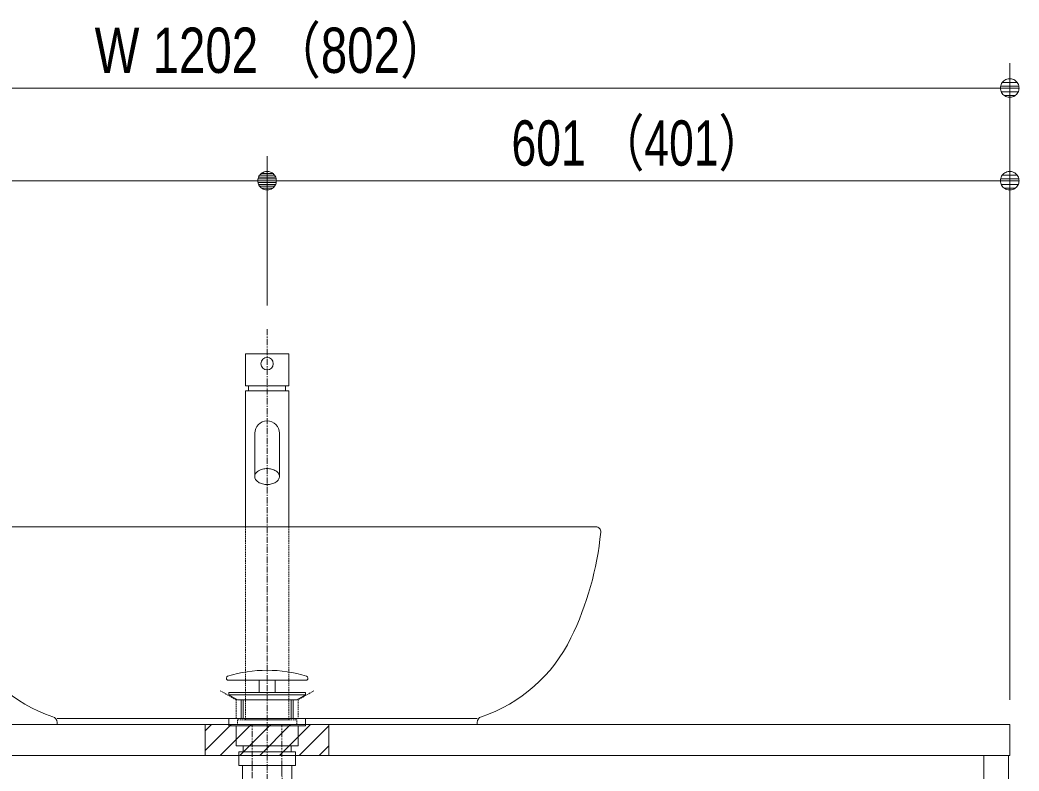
# Model space of a CAD drawing. Units: millimetres, scale not verified. Extents: x -6062 to 6062, y -3045 to 3045.
# Drawn here: x -4922 to -4114, y -1418 to -810 of the extents above; entities that cross this region are included whole.
import ezdxf
from ezdxf.enums import TextEntityAlignment as Align

# ---------------------------------------------------------------- set-up
doc = ezdxf.new("R2010")
doc.units = ezdxf.units.MM
doc.header["$LTSCALE"] = 20
doc.linetypes.add('CHAIN1', pattern=[8, 5, -1, 1, -1])
doc.linetypes.add('DASHED1', pattern=[1.8, 1.2, -0.6])
for name, color, linetype, lineweight in [('0-1_5ボウル・キャビネット', 7, 'Continuous', 9), ('0-2_2寸法-1', 7, 'Continuous', 9), ('0-3_0', 7, 'Continuous', 9), ('0-5_4給排水', 7, 'Continuous', 9)]:
    doc.layers.add(name, color=color, linetype=linetype, lineweight=lineweight)
doc.styles.add('ＭＳ Ｐゴシック', font='')
doc.styles.get('ＭＳ Ｐゴシック').set_extended_font_data('MS PGothic')

# ---------------------------------------------------------------- blocks, each defined once
blk = doc.blocks.new('_Dot')
at = {"layer": '0-3_0'}
for p, q in [((-10, 0), (-20, 0)), ((9.78, 2), (-9.78, 2)), ((7.99, 6), (-7.99, 6)), ((9.16, -3.98), (-9.16, -3.98)), ((6, -7.98), (-6, -7.98))]:
    blk.add_line(p, q, dxfattribs=at)
for points in [[(10, 0), (9.92, 1.25), (9.69, 2.49), (9.3, 3.68), (8.76, 4.82), (8.09, 5.88), (7.29, 6.85), (6.37, 7.71), (5.36, 8.44), (4.26, 9.05), (3.09, 9.51), (1.87, 9.82), (0.63, 9.98), (-0.63, 9.98), (-1.87, 9.82), (-3.09, 9.51), (-4.26, 9.05), (-5.36, 8.44), (-6.37, 7.71), (-7.29, 6.85), (-8.09, 5.88), (-8.76, 4.82), (-9.3, 3.68), (-9.69, 2.49), (-9.92, 1.25), (-10, 0), (0, 0)], [(-10, 0), (-9.92, -1.25), (-9.69, -2.49), (-9.3, -3.68), (-8.76, -4.82), (-8.09, -5.88), (-7.29, -6.85), (-6.37, -7.71), (-5.36, -8.44), (-4.26, -9.05), (-3.09, -9.51), (-1.87, -9.82), (-0.63, -9.98), (0.63, -9.98), (1.87, -9.82), (3.09, -9.51), (4.26, -9.05), (5.36, -8.44), (6.37, -7.71), (7.29, -6.85), (8.09, -5.88), (8.76, -4.82), (9.3, -3.68), (9.69, -2.49), (9.92, -1.25), (10, 0), (0, 0)]]:
    blk.add_lwpolyline(points, close=True, dxfattribs=at)
blk = doc.blocks.new('グループ-40')
at = {"layer": '0-5_4給排水'}
for p, q in [((-59000, -22120), (-59000, -22200)), ((-58400, -22120), (-58400, -22200))]:
    blk.add_line(p, q, dxfattribs=at)
for points in [[(-59050, -21600), (-59050, -22120), (-58350, -22120), (-58350, -21600)], [(-59050, -24400), (-58350, -24400), (-58350, -22200), (-59050, -22200)]]:
    blk.add_lwpolyline(points, close=True, dxfattribs=at)
for points in [[(-58900, -22885.7), (-58900, -23585.7), (-58899.2, -23597.3), (-58896.7, -23609.1), (-58892.3, -23621.1), (-58886, -23633), (-58877.7, -23644.8), (-58867.4, -23656.1), (-58855.3, -23666.8), (-58841.4, -23676.6), (-58826.1, -23685.5), (-58809.4, -23693.3)], [(-58809.4, -23693.3), (-58791.9, -23699.9), (-58773.6, -23705.3), (-58755, -23709.3), (-58736.4, -23712.1), (-58718, -23713.8), (-58700, -23714.3), (-58682, -23713.8), (-58663.6, -23712.1), (-58645, -23709.3), (-58626.4, -23705.3), (-58608.1, -23699.9), (-58590.6, -23693.3), (-58573.9, -23685.5), (-58558.6, -23676.6), (-58544.7, -23666.8), (-58532.6, -23656.1), (-58522.3, -23644.8), (-58514, -23633), (-58507.7, -23621.1), (-58503.3, -23609.1), (-58500.8, -23597.3), (-58500, -23585.7), (-58500, -22885.7)], [(-58500, -23585.7), (-58500.8, -23574.2), (-58503.3, -23562.3), (-58507.7, -23550.3), (-58514, -23538.4), (-58522.3, -23526.7), (-58532.6, -23515.4), (-58544.7, -23504.7), (-58558.6, -23494.8), (-58573.9, -23485.9), (-58590.6, -23478.1), (-58608.1, -23471.5), (-58626.4, -23466.2), (-58645, -23462.1), (-58663.6, -23459.3), (-58682, -23457.7), (-58700, -23457.2), (-58718, -23457.7), (-58736.4, -23459.3), (-58755, -23462.1), (-58773.6, -23466.2), (-58791.9, -23471.5), (-58809.4, -23478.1), (-58826.1, -23485.9), (-58841.4, -23494.8), (-58855.3, -23504.7), (-58867.4, -23515.4), (-58877.7, -23526.7), (-58886, -23538.4), (-58892.3, -23550.3), (-58896.7, -23562.3), (-58899.2, -23574.2), (-58900, -23585.7)]]:
    blk.add_lwpolyline(points, dxfattribs=at)
at = {"layer": '0-5_4給排水', "linetype": 'DASHED1'}
for points in [[(-59050, -27520), (-58350, -27520), (-58350, -24400), (-59050, -24400)], [(-59180, -27520), (-59180, -27600), (-58220, -27600), (-58220, -27520)]]:
    blk.add_lwpolyline(points, close=True, dxfattribs=at)
at = {"layer": '0-5_4給排水', "linetype": 'CHAIN1'}
for points in [[(-58940, -28348.3), (-58940, -28282.1), (-58940, -27600)], [(-58460, -28348.3), (-58460, -28282.1), (-58460, -27600)]]:
    blk.add_lwpolyline(points, dxfattribs=at)
at = {"layer": '0-5_4給排水'}
blk.add_circle((-58700, -21760), 100, dxfattribs=at)
for start, end in [(90, 180), (0, 90)]:
    blk.add_arc((-58700, -22885.7), 200, start, end, dxfattribs=at)
at = {"layer": '0-5_4給排水', "linetype": 'CHAIN1'}
for centre, start, end in [((-63583, -28348.3), 328.96258, 0), ((-53817, -28348.3), 180, 211.03742)]:
    blk.add_arc(centre, 4643, start, end, dxfattribs=at)
blk = doc.blocks.new('グループ-45')
at = {"layer": '0-1_5ボウル・キャビネット'}
blk.add_lwpolyline([(-70720, -27600), (-46680, -27600), (-46680, -28100), (-70720, -28100)], close=True, dxfattribs=at)
blk.add_lwpolyline([(-47100, -28600), (-47100, -28100), (-46700, -28100), (-46700, -41360), (-46740, -41400), (-47060, -41400), (-47100, -41360), (-47100, -40600)], dxfattribs=at)
blk = doc.blocks.new('グループ-47')
at = {"layer": '0-1_5ボウル・キャビネット'}
blk.add_blockref('グループ-45', (0, 0), dxfattribs=at)
blk = doc.blocks.new('グループ-49')
at = {"layer": '0-1_5ボウル・キャビネット'}
for p, q in [((-64020, -24400), (-53380, -24400)), ((-62100, -27500), (-55300, -27500))]:
    blk.add_line(p, q, dxfattribs=at)
at = {"layer": '0-1_5ボウル・キャビネット', "linetype": 'DASHED1'}
blk.add_lwpolyline([(-57942.1, -27051.1), (-58200, -27200), (-58200, -27500), (-59200, -27500), (-59200, -27200), (-59457.9, -27051.1)], dxfattribs=at)
at = {"layer": '0-1_5ボウル・キャビネット'}
blk.add_lwpolyline([(-55300, -27566.4), (-55300, -27600), (-62100, -27600), (-62100, -27566.4)], dxfattribs=at)
for centre, radius, start, end in [((-64020, -24480), 80, 90, 185.51174), ((-53380, -24480), 80, 354.48826, 90), ((-59122.7, -24007.4), 5000, 185.51174, 205.97328), ((-58277.3, -24007.4), 5000, 334.02672, 354.48826), ((-61370.2, -25102.3), 2500, 205.97328, 251.38925), ((-56029.8, -25102.3), 2500, 288.61075, 334.02672), ((-62200, -27566.4), 100, 0, 71.38925), ((-55200, -27566.4), 100, 108.61075, 180)]:
    blk.add_arc(centre, radius, start, end, dxfattribs=at)
blk = doc.blocks.new('グループ-56')
at = {"layer": '0-5_4給排水', "linetype": 'CHAIN1'}
blk.add_line((-58700, -21200), (-58700, -42400), dxfattribs=at)
at = {"layer": '0-5_4給排水'}
for p, q in [((-59360, -26845.2), (-59360, -26850)), ((-59330, -26880), (-58070, -26880)), ((-58040, -26850), (-58040, -26845.2)), ((-59120, -27200), (-59120, -27500)), ((-59090, -27200), (-59090, -27500)), ((-58310, -27200), (-58310, -27500)), ((-58280, -27200), (-58280, -27500))]:
    blk.add_line(p, q, dxfattribs=at)
for points in [[(-58830, -26880), (-58570, -26880), (-58570, -27080), (-58830, -27080)], [(-59320, -27080), (-58080, -27080), (-58080, -27120), (-59320, -27120)], [(-59181.3, -27200), (-59320, -27120), (-58080, -27120), (-58220.2, -27200)], [(-59320, -27500), (-58080, -27500), (-58080, -27620), (-59320, -27620)], [(-59200, -27620), (-58200, -27620), (-58200, -27940), (-59200, -27940)], [(-59090, -27940), (-58310, -27940), (-58310, -28040), (-59090, -28040)], [(-59160, -28040), (-58240, -28040), (-58240, -28260), (-59160, -28260)], [(-59100, -28260), (-58300, -28260), (-58300, -28500), (-59100, -28500)]]:
    blk.add_lwpolyline(points, close=True, dxfattribs=at)
for centre, radius, start, end in [((-59330, -26845.2), 30, 107.1832, 180), ((-58700, -28882.5), 2162.5, 72.8168, 107.1832), ((-58070, -26845.2), 30, 0, 72.8168), ((-59330, -26850), 30, 180, 270), ((-58070, -26850), 30, 270, 0)]:
    blk.add_arc(centre, radius, start, end, dxfattribs=at)

msp = doc.modelspace()

# ---------------------------------------------------------------- linework, layer by layer
at = {"layer": '0-1_5ボウル・キャビネット'}
for p, q in [((-4772.5, -1385), (-4767.5, -1380)), ((-4772.5, -1401), (-4751.5, -1380)), ((-4760.5, -1405), (-4735.5, -1380)), ((-4744.5, -1405), (-4719.5, -1380)), ((-4728.5, -1405), (-4703.5, -1380)), ((-4712.5, -1405), (-4687.5, -1380)), ((-4696.5, -1405), (-4672.5, -1381)), ((-4680.5, -1405), (-4672.5, -1397))]:
    msp.add_line(p, q, dxfattribs=at)
msp.add_lwpolyline([(-4772.5, -1405), (-4772.5, -1380), (-4672.5, -1380), (-4672.5, -1405)], close=True, dxfattribs=at)
at = {"layer": '0-1_5ボウル・キャビネット', "linetype": 'DASHED1'}
msp.add_lwpolyline([(-4772.5, -1405), (-4772.5, -1380), (-4672.5, -1380), (-4672.5, -1405)], dxfattribs=at)
at = {"layer": '0-2_2寸法-1'}
for p, q in [((-4121.5, -920), (-4121.5, -845)), ((-4136.51, -865), (-5308.49, -865)), ((-4722.5, -1041), (-4722.5, -920)), ((-4722.5, -1041), (-4722.5, -920)), ((-4121.5, -1360), (-4121.5, -920)), ((-5308.49, -940), (-4737.51, -940)), ((-4136.51, -940), (-4707.49, -940))]:
    msp.add_line(p, q, dxfattribs=at)

# ---------------------------------------------------------------- block references
at = {"layer": '0-1_5ボウル・キャビネット', "xscale": 0.05, "yscale": 0.05}
for name in ['グループ-49', 'グループ-47']:
    msp.add_blockref(name, (-1787.5, 0), dxfattribs=at)
at = {"layer": '0-2_2寸法-1', "xscale": 0.7503418, "yscale": 0.7503418}
for p in [(-4121.5, -865), (-4722.5, -940), (-4121.5, -940)]:
    msp.add_blockref('_Dot', p, dxfattribs=at)
at = {"layer": '0-2_2寸法-1', "xscale": 0.7503418, "yscale": 0.7503418, "rotation": 180}
msp.add_blockref('_Dot', (-4722.5, -940), dxfattribs=at)
at = {"layer": '0-5_4給排水', "xscale": 0.05, "yscale": 0.05}
for name in ['グループ-56', 'グループ-40']:
    msp.add_blockref(name, (-1787.5, 0), dxfattribs=at)

# ---------------------------------------------------------------- texts
at = {"layer": '0-2_2寸法-1', "style": 'ＭＳ Ｐゴシック'}
for s, height, width, p in [('W 1202 （802）', 36.69, 0.8, (-4862.07, -863.81)), ('601 （401）', 36.66, 0.75, (-4524.7, -938.81))]:
    msp.add_text(s, height=height, dxfattribs=dict(at, width=width)).set_placement(p, align=Align.BOTTOM_LEFT)

doc.saveas('drawing.dxf')
